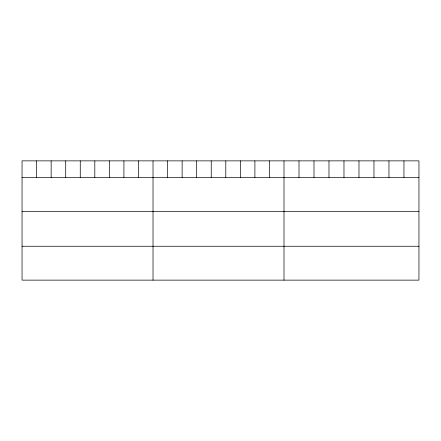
<?xml version="1.0" encoding="UTF-8"?>
<svg xmlns="http://www.w3.org/2000/svg" width="441" height="441" viewBox="0 0 441 441"><rect width="100%" height="100%" fill="white"/><g stroke="black" fill="none" stroke-linecap="round" stroke-linejoin="round"><path stroke-width="0.66" d="M418.95 177.475L418.95 280.134L22.05 280.134L22.05 160.866L418.95 160.866L418.95 177.475L22.05 177.475M22.05 211.355L418.95 211.355M22.05 246.254L418.95 246.254M403.956 160.866L403.956 177.475M388.962 160.866L388.962 177.475M373.968 160.866L373.968 177.475M358.974 160.866L358.974 177.475M343.98 160.866L343.98 177.475M328.986 160.866L328.986 177.475M313.992 160.866L313.992 177.475M298.998 160.866L298.998 177.475M284.004 160.866L284.004 280.134M269.451 160.866L269.451 177.475M254.898 160.866L254.898 177.475M240.345 160.866L240.345 177.475M225.792 160.866L225.792 177.475M211.239 160.866L211.239 177.475M196.686 160.866L196.686 177.475M182.133 160.866L182.133 177.475M167.58 160.866L167.58 177.475M153.027 160.866L153.027 280.134M138.474 160.866L138.474 177.475M123.921 160.866L123.921 177.475M109.368 160.866L109.368 177.475M94.815 160.866L94.815 177.475M80.262 160.866L80.262 177.475M65.709 160.866L65.709 177.475M51.156 160.866L51.156 177.475M36.603 160.866L36.603 177.475"/></g></svg>
